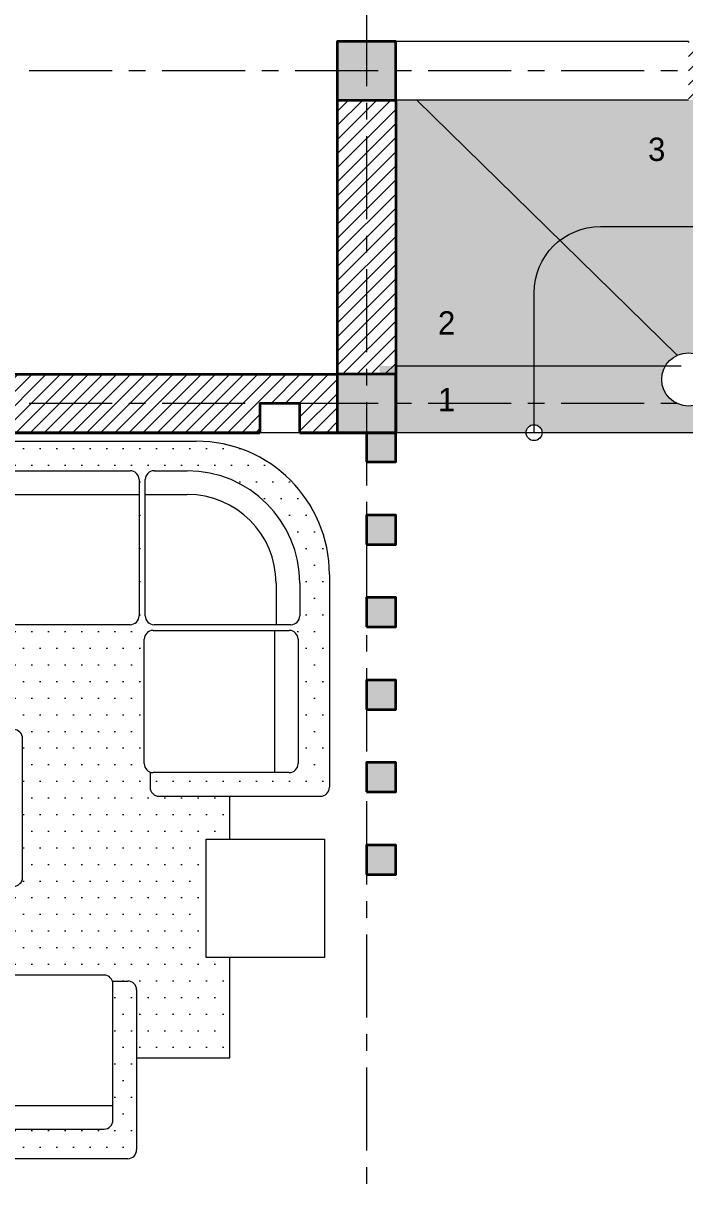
# Model space of a CAD drawing. Header units: millimetres. Extents: x -529782 to -142003, y -492574 to -273331.
# Drawn here: x -364402 to -361916, y -382653 to -378299 of the extents above; entities that cross this region are included whole.
import ezdxf

# ---------------------------------------------------------------- set-up
doc = ezdxf.new("R2010")
doc.units = ezdxf.units.MM
doc.header["$LTSCALE"] = 500
doc.header["$MEASUREMENT"] = 0
doc.linetypes.add('CENTER', pattern=[2, 1.25, -0.25, 0.25, -0.25])
for name, color, linetype, lineweight in [('1.cat 30', 30, 'CONTINUOUS', 35), ('1.cot', 2, 'CONTINUOUS', 35), ('2.thay 145', 145, 'CONTINUOUS', 18), ('4.dim 08', 8, 'CONTINUOUS', 13), ('7.tim 67', 67, 'CENTER', 9), ('8.vat lieu 08', 8, 'CONTINUOUS', 5), ('9.text \xad white', 7, 'CONTINUOUS', 15), ('CA.thay 145', 145, 'CONTINUOUS', 18), ('noithat', 15, 'CONTINUOUS', 9)]:
    doc.layers.add(name, color=color, linetype=linetype, lineweight=lineweight)
doc.styles.add('VnAvantH', font='')
doc.styles.get('VnAvantH').set_extended_font_data('.VnAvantH')
pattern_1 = [(45, (-102908.4824256551, 0), (-26.51650429449553, 26.51650429449553), [])]

# ---------------------------------------------------------------- blocks, each defined once
blk = doc.blocks.new('A$C013112A4')
at = {"layer": 'noithat'}
for p, q in [((656.8111529052258, 2062.450533580035), (656.8111529052258, 2663.200533587486)), ((690.1861529126763, 2696.575533587486), (2609.243248306215, 2696.575533587486)), ((136.1642907708883, 2195.801147557795), (136.1642907708883, 2640.80114756152)), ((136.1642907708883, 2640.80114756152), (581.1642907783389, 2640.80114756152)), ((358.6642907708883, 2640.80114756152), (358.6642907708883, 2195.801147557795)), ((581.1642907783389, 2640.80114756152), (581.1642907783389, 2195.801147557795)), ((1246.436152912676, 2585.325533587486), (779.1861529126763, 2585.325533587486)), ((1336.86272765696, 2585.325533587486), (1804.11272765696, 2585.325533587486)), ((1893.826015025377, 2585.325533587486), (2361.076015032828, 2585.325533587486)), ((2450.789302401245, 2585.325533587486), (2575.868248298764, 2585.325533587486)), ((2450.789302401245, 2585.325533587486), (2575.868248298764, 2585.325533587486)), ((745.8111529126763, 2551.95053358376), (745.8111529126763, 2040.200533580035)), ((1279.811152912676, 2040.200533580035), (1279.811152912676, 2551.95053358376)), ((1303.48772765696, 2040.200533580035), (1303.48772765696, 2551.95053358376)), ((1837.48772765696, 2551.95053358376), (1837.48772765696, 2040.200533580035)), ((1860.451015025377, 2040.200533580035), (1860.451015025377, 2551.95053358376)), ((2394.451015032828, 2551.95053358376), (2394.451015032828, 2040.200533580035)), ((2417.414302401245, 2040.200533580035), (2417.414302401245, 2551.95053358376)), ((1279.811152912676, 2496.32553358376), (745.8111529126763, 2496.32553358376)), ((1280.524440281093, 2496.32553358376), (1303.48772765696, 2496.32553358376)), ((1303.48772765696, 2496.32553358376), (1837.48772765696, 2496.32553358376)), ((1860.451015025377, 2496.32553358376), (2394.451015032828, 2496.32553358376)), ((2417.414302401245, 2496.32553358376), (2575.868248298764, 2496.32553358376)), ((136.1642907708883, 2418.30114756152), (581.1642907783389, 2418.30114756152)), ((-0.0001907572150230408, 2277.234649293125), (-0.0001907572150230408, 1087.941459123045)), ((-0.0001907572150230408, 2277.234649293125), (136.1642907708883, 2277.234649293125)), ((656.8111529052258, 2273.308885712177), (581.1642907783389, 2273.308885712177)), ((581.1642907783389, 2195.801147557795), (136.1642907708883, 2195.801147557795)), ((3109.868248306215, 2195.950533580035), (3109.868248306215, 1451.256491895765)), ((2909.618248306215, 2162.575533580035), (2909.618248306215, 2006.825533580035)), ((2998.618248306215, 2162.575533580035), (2998.618248306215, 2040.200533580035)), ((745.8111529126763, 2029.075533580035), (690.1861529126763, 2029.075533580035)), ((779.1861529126763, 2006.825533580035), (1246.436152912676, 2006.825533580035)), ((1804.11272765696, 2006.825533580035), (1336.86272765696, 2006.825533580035)), ((2361.076015032828, 2006.825533580035), (1893.826015025377, 2006.825533580035)), ((2965.243248306215, 2006.825533580035), (2450.789302401245, 2006.825533580035)), ((2447.193357795477, 1985.256491903216), (2958.943357795477, 1985.256491903216)), ((2903.318357795477, 1985.256491903216), (2903.318357795477, 1451.256491895765)), ((2413.818357795477, 1484.631491895765), (2413.818357795477, 1951.881491903216)), ((2992.318357802927, 1951.881491903216), (2992.318357802927, 1484.631491895765)), ((1923.248618640006, 1612.544300027192), (1335.78134150058, 1612.544300027192)), ((1302.40634150058, 1579.169300027192), (1302.40634150058, 1057.229710567743)), ((1956.623618640006, 1057.229710567743), (1956.623618640006, 1579.169300027192)), ((413.5158284828067, 1087.941459123045, 151.0782434227291), (413.5158284828067, 1532.941459130496, 151.0782434227291)), ((413.5158284828067, 1532.941459130496, 151.0782434227291), (858.5158284902573, 1532.941459130496, 151.0782434227291)), ((858.5158284902573, 1532.941459130496, 151.0782434227291), (858.5158284902573, 1087.941459123045, 151.0782434227291)), ((2436.068357795477, 1451.256491895765), (2436.068357795477, 1395.631491895765)), ((2958.943357795477, 1451.256491895765), (2447.193357795477, 1451.256491895765)), ((3109.868248306215, 1451.256491895765), (3109.868248306215, 1395.631491895765)), ((2469.443357795477, 1362.256491895765), (3076.493248306215, 1362.256491895765)), ((2735.93770172447, 1201.357986886054), (2735.93770172447, 1362.256491895765)), ((2646.111011475325, 756.357986882329, 151.0782434227291), (2646.111011475325, 1201.357986886054, 151.0782434227291)), ((2646.111011475325, 1201.357986886054, 151.0782434227291), (3091.111011475325, 1201.357986886054, 151.0782434227291)), ((3091.111011475325, 1201.357986886054, 151.0782434227291), (3091.111011475325, 756.357986882329, 151.0782434227291)), ((-0.0001907572150230408, 1087.941459123045), (-0.0001907572150230408, 379.0305775702)), ((858.5158284902573, 1087.941459123045, 151.0782434227291), (413.5158284828067, 1087.941459123045, 151.0782434227291)), ((1335.78134150058, 1023.854710567743), (1923.248618640006, 1023.854710567743)), ((3091.111011475325, 756.357986882329, 151.0782434227291), (2646.111011475325, 756.357986882329, 151.0782434227291)), ((2735.93770172447, 379.0305775702), (2735.93770172447, 756.357986882329)), ((485.3098160922527, 667.5000190660357), (429.6848160922527, 667.5000190660357)), ((485.3098160922527, 144.6250190623105), (485.3098160922527, 656.3750190660357)), ((518.6848160922527, 689.7500190660357), (1019.309816099703, 689.7500190660357)), ((1019.309816099703, 689.7500190660357), (1019.309816099703, 144.6250190623105)), ((1074.934816099703, 667.5000190660357), (1019.309816099703, 667.5000190660357)), ((1706.646841794252, 667.5000190660357), (1762.271841794252, 667.5000190660357)), ((1762.271841794252, 689.7500190660357), (1762.271841794252, 144.6250190623105)), ((2262.896841801703, 689.7500190660357), (1762.271841794252, 689.7500190660357)), ((2296.271841801703, 667.5000190660357), (2351.896841801703, 667.5000190660357)), ((2296.271841801703, 144.6250190623105), (2296.271841801703, 656.3750190660357)), ((396.3098160922527, 634.1250190660357), (396.3098160922527, 33.37501906231046)), ((1108.309816099703, 33.37501906231046), (1108.309816099703, 634.1250190660357)), ((1673.271841794252, 33.37501906231046), (1673.271841794252, 634.1250190660357)), ((2385.271841801703, 634.1250190660357), (2385.271841801703, 33.37501906231046)), ((-0.0001907572150230408, 379.0305775702), (396.3098160922527, 379.0305775702)), ((1108.309816099703, 379.0305775702), (1673.271841794252, 379.0305775702)), ((2385.271841801703, 379.0305775702), (2735.93770172447, 379.0305775702)), ((1019.309816099703, 200.2500190623105), (485.3098160922527, 200.2500190623105)), ((1762.271841794252, 200.2500190623105), (2296.271841801703, 200.2500190623105)), ((985.9348160997033, 111.2500190623105), (518.6848160922527, 111.2500190623105)), ((1795.646841794252, 111.2500190623105), (2262.896841801703, 111.2500190623105)), ((429.6848160922527, 1.906231045722961e-05), (1074.934816099703, 1.906231045722961e-05)), ((2351.896841801703, 1.906231045722961e-05), (1706.646841794252, 1.906231045722961e-05))]:
    blk.add_line(p, q, dxfattribs=at)
blk.add_circle((358.6642907708883, 2418.30114756152), 146.6109455771365, dxfattribs=at)
for centre, radius, start, end in [((690.1861529126763, 2663.200533587486), 33.3750000003476, 90, 180), ((2609.243248306215, 2195.950533580035), 500.625000005214, 0, 90), ((779.1861529126763, 2551.95053358376), 33.3750000003476, 90, 180), ((1246.436152912676, 2551.95053358376), 33.3750000003476, 0, 90), ((1336.86272765696, 2551.95053358376), 33.37500000034925, 90, 180), ((1804.11272765696, 2551.95053358376), 33.37500000034561, 0, 90), ((1893.826015025377, 2551.95053358376), 33.37500000034925, 90, 180), ((2361.076015032828, 2551.95053358376), 33.37500000034561, 0, 90), ((2450.789302401245, 2551.95053358376), 33.37500000034197, 90, 180), ((2575.868248298764, 2162.575533580035), 422.750000004402, 0, 90), ((2575.868248298764, 2162.575533580035), 333.7500000034743, 0, 90), ((690.1861529126763, 2062.450533580035), 33.3750000003476, 180, 270), ((779.1861529126763, 2040.200533580035), 33.3750000003476, 180, 270), ((1246.436152912676, 2040.200533580035), 33.3750000003476, 270, 0), ((1336.86272765696, 2040.200533580035), 33.37500000034925, 180, 270), ((1804.11272765696, 2040.200533580035), 33.37500000034925, 270, 0), ((1893.826015025377, 2040.200533580035), 33.37500000034925, 180, 270), ((2361.076015032828, 2040.200533580035), 33.37500000034925, 270, 0), ((2450.789302401245, 2040.200533580035), 33.37500000034561, 180, 270), ((2965.243248306215, 2040.200533580035), 33.37500000034925, 270, 0), ((2447.193357795477, 1951.881491903216), 33.37500000034925, 90, 180), ((2958.943357795477, 1951.881491903216), 33.37500000034925, 0, 90), ((1335.78134150058, 1579.169300027192), 33.37500000034561, 90, 180), ((1923.248618640006, 1579.169300027192), 33.37500000034925, 0, 90), ((2447.193357795477, 1484.631491895765), 33.37500000034925, 180, 270), ((2958.943357795477, 1484.631491895765), 33.37500000034925, 270, 0), ((2469.443357795477, 1395.631491895765), 33.3750000003476, 180, 270), ((3076.493248306215, 1395.631491895765), 33.3750000003476, 270, 0), ((1335.78134150058, 1057.229710567743), 33.37500000034197, 180, 270), ((1923.248618640006, 1057.229710567743), 33.37500000034925, 270, 0), ((429.6848160922527, 634.1250190660357), 33.3750000003476, 90, 180), ((518.6848160922527, 656.3750190660357), 33.3750000003476, 90, 180), ((1074.934816099703, 634.1250190660357), 33.3750000003476, 0, 90), ((1706.646841794252, 634.1250190660357), 33.3750000003476, 90, 180), ((2262.896841801703, 656.3750190660357), 33.3750000003476, 0, 90), ((2351.896841801703, 634.1250190660357), 33.3750000003476, 0, 90), ((518.6848160922527, 144.6250190623105), 33.3750000003476, 180, 270), ((985.9348160997033, 144.6250190623105), 33.3750000003476, 270, 0), ((1795.646841794252, 144.6250190623105), 33.3750000003476, 180, 270), ((2262.896841801703, 144.6250190623105), 33.3750000003476, 270, 0), ((429.6848160922527, 33.37501906231046), 33.3750000003476, 180, 270), ((1074.934816099703, 33.37501906231046), 33.3750000003476, 270, 0), ((1706.646841794252, 33.37501906231046), 33.3750000003476, 180, 270), ((2351.896841801703, 33.37501906231046), 33.3750000003476, 270, 0)]:
    blk.add_arc(centre, radius, start, end, dxfattribs=at)
blk = doc.blocks.new('sdfdggh')
at = {"layer": '7.tim 67', "ltscale": 0.5}
for p, q in [((5010.000000000058, 2894.499999999942), (5010.000000000058, -9823.000000000058)), ((12554.49999999994, 1140.000000000058), (-2632.000000000058, 1140.000000000058)), ((12554.49999999994, -110), (-2632.000000000058, -110))]:
    blk.add_line(p, q, dxfattribs=at)

msp = doc.modelspace()

# ---------------------------------------------------------------- hatches: boundary and pattern name
at = {"layer": '1.cot'}
for points in [[(-363002.3003316876, -378367.4999999998), (-363222.3003316876, -378367.4999999998), (-363222.3003316876, -378587.4999999998), (-363002.3003316876, -378587.4999999998)], [(-363002.3003316876, -379617.4999999998), (-363222.3003316876, -379617.4999999998), (-363222.3003316876, -379837.4999999998), (-363002.3003316876, -379837.4999999998)]]:
    msp.add_hatch(color=256, dxfattribs=at).paths.add_polyline_path(points)
h = msp.add_hatch(color=256, dxfattribs=at)
h.paths.add_polyline_path([(-363002.3003316876, -379837.4999999998), (-363112.3003316876, -379837.4999999998), (-363112.3003316876, -379947.4999999998), (-363002.3003316876, -379947.4999999998)])
h.paths.add_polyline_path([(-363002.3003316876, -380147.4999999998), (-363112.3003316876, -380147.4999999998), (-363112.3003316876, -380257.4999999998), (-363002.3003316876, -380257.4999999998)])
h.paths.add_polyline_path([(-363002.3003316876, -380457.4999999998), (-363112.3003316876, -380457.4999999998), (-363112.3003316876, -380567.4999999998), (-363002.3003316876, -380567.4999999998)])
h.paths.add_polyline_path([(-363002.3003316876, -380767.4999999998), (-363112.3003316876, -380767.4999999998), (-363112.3003316876, -380877.4999999998), (-363002.3003316876, -380877.4999999997)])
h.paths.add_polyline_path([(-363002.3003316876, -381077.4999999998), (-363112.3003316876, -381077.4999999997), (-363112.3003316876, -381187.4999999998), (-363002.3003316876, -381187.4999999998)])
h.paths.add_polyline_path([(-363002.3003316876, -381387.4999999998), (-363112.3003316876, -381387.4999999998), (-363112.3003316876, -381497.4999999998), (-363002.3003316876, -381497.4999999998)])
at = {"layer": '8.vat lieu 08'}
h = msp.add_hatch(dxfattribs=at)
h.set_pattern_fill('ANSI31', color=256, scale=300, style=0)
h.set_pattern_definition(pattern_1)
h.paths.add_polyline_path([(-363002.3003316876, -378587.4999999998), (-363222.3003316876, -378587.4999999997), (-363222.3003316876, -379617.4999999998), (-363002.3003316876, -379617.4999999998)])
h.paths.add_polyline_path([(-361102.3003316875, -378367.4999999998), (-361902.3003316876, -378367.4999999998), (-361902.3003316877, -378587.4999999997), (-361102.3003316874, -378587.4999999998)])
h.paths.add_polyline_path([(-359032.3003316874, -378367.4999999998), (-360202.3003316874, -378367.4999999997), (-360202.3003316874, -378587.4999999998), (-359032.3003316874, -378587.4999999998)])
h = msp.add_hatch(dxfattribs=at)
h.set_pattern_fill('DOTS', color=250, scale=500, angle=-2.544443745170813e-14, style=0)
h.set_pattern_definition([(360, (-45447.80033168758, 3915), (15.62500000000001, 31.24999999999999), [0, -31.25])])
h.paths.add_polyline_path([(-361652.3003316873, -379637.4999999997), (-361652.3003316873, -379587.4999999999), (-361815.6977913092, -379587.4999999998, -0.1316524975875734), (-361802.3003316877, -379637.4999999999, -1), (-362002.3003316877, -379637.4999999999, -0.1316524975877214), (-361988.902872066, -379587.4999999998), (-362482.3003316877, -379587.4999999998), (-362482.3003316877, -379807.4999999998, -0.4142135623725268), (-362452.3003316877, -379837.4999999997), (-361852.3003316873, -379837.4999999997, 0.414213562373113)])
h.paths.add_polyline_path([(-362384.8352606245, -379114.4265402577, 0.2327091017621366), (-362482.3003316877, -379312.4999999998), (-362482.3003316877, -379587.4999999998), (-361988.902872066, -379587.4999999998, -0.1554830658277865), (-361944.0060956583, -379546.611996107)])
h.paths.add_polyline_path([(-362482.3003316876, -379587.4999999998), (-363062.3003316877, -379587.4999999998), (-363062.3003316877, -379837.4999999998), (-362512.3003316877, -379837.4999999998, -0.4142135623730951), (-362482.3003316877, -379807.4999999998)])
h.paths.add_polyline_path([(-361902.3003316876, -378587.4999999998), (-362052.3003316876, -378587.4999999998), (-362922.3003316874, -378587.4999999998), (-362384.8352606245, -379114.4265402577, -0.1655471602459736), (-362232.3003316876, -379062.4999999998), (-361902.3003316876, -379062.4999999998)])
h.paths.add_polyline_path([(-361902.3003316877, -379062.4999999998), (-362232.3003316877, -379062.4999999998, 0.1655471602459736), (-362384.8352606245, -379114.4265402577), (-361944.0060956583, -379546.611996107, -0.1079680106418736), (-361902.3003316876, -379537.4999999999)])
h.paths.add_polyline_path([(-361652.3003316874, -378587.4999999998), (-361902.3003316876, -378587.4999999998), (-361902.3003316876, -379062.4999999998), (-361652.3003316873, -379062.4999999997)])
h.paths.add_polyline_path([(-361652.3003316874, -379062.4999999998), (-361902.3003316876, -379062.4999999998), (-361902.3003316876, -379537.4999999998), (-361652.3003316873, -379537.4999999998)])
h.paths.add_polyline_path([(-361402.3003316874, -379062.4999999998), (-361652.3003316873, -379062.4999999998), (-361652.3003316873, -379537.4999999998), (-361402.3003316874, -379537.4999999998)])
h.paths.add_polyline_path([(-361402.3003316874, -378587.4999999998), (-361652.3003316874, -378587.4999999998), (-361652.3003316874, -379062.4999999999), (-361402.3003316874, -379062.4999999998)])
h.paths.add_polyline_path([(-361152.3003316874, -378587.4999999998), (-361402.3003316874, -378587.4999999997), (-361402.3003316874, -379062.4999999998), (-361152.3003316874, -379062.4999999998)])
h.paths.add_polyline_path([(-361152.3003316874, -379062.4999999998), (-361402.3003316874, -379062.4999999998), (-361402.3003316874, -379537.4999999998), (-361152.3003316874, -379537.4999999998)])
h.paths.add_polyline_path([(-360902.3003316874, -378587.4999999998), (-361152.3003316874, -378587.4999999998), (-361152.3003316874, -379062.4999999999), (-360902.3003316874, -379062.4999999999)])
h.paths.add_polyline_path([(-360902.3003316874, -379062.4999999998), (-361152.3003316874, -379062.4999999998), (-361152.3003316874, -379537.4999999998), (-360902.3003316874, -379537.4999999998)])
h.paths.add_polyline_path([(-360652.3003316874, -378587.4999999998), (-360902.3003316874, -378587.4999999998), (-360902.3003316874, -379062.4999999999), (-360652.3003316874, -379062.4999999999)])
h.paths.add_polyline_path([(-360652.3003316873, -379062.4999999998), (-360902.3003316874, -379062.4999999998), (-360902.3003316874, -379537.4999999998), (-360652.3003316874, -379537.4999999998)])
h.paths.add_polyline_path([(-360402.3003316874, -378587.4999999998), (-360652.3003316874, -378587.4999999998), (-360652.3003316874, -379062.4999999999), (-360402.3003316874, -379062.4999999999)])
h.paths.add_polyline_path([(-360402.3003316873, -379062.4999999998), (-360652.3003316874, -379062.4999999998), (-360652.3003316874, -379537.4999999998), (-360402.3003316874, -379537.4999999998)])
h.paths.add_polyline_path([(-360152.3003316874, -378587.4999999998), (-360402.3003316874, -378587.4999999998), (-360402.3003316874, -379062.4999999999), (-360152.3003316874, -379062.4999999998)])
h.paths.add_polyline_path([(-360152.3003316874, -379062.4999999998), (-360402.3003316874, -379062.4999999998), (-360402.3003316874, -379537.4999999998), (-360152.3003316874, -379537.4999999998)])
h.paths.add_polyline_path([(-359902.3003316874, -378587.4999999998), (-360152.3003316874, -378587.4999999998), (-360152.3003316874, -378955.6701634508), (-360121.4640035295, -378955.6701634508), (-360044.3237908005, -379062.4999999998), (-360121.4640035296, -379169.3298365488), (-360152.3003316874, -379169.3298365487), (-360152.3003316874, -379537.4999999997), (-359902.3003316874, -379062.4999999998)])
h.paths.add_polyline_path([(-360152.3003316874, -378955.6701634508), (-360152.3003316874, -379169.3298365488), (-360075.1601189583, -379062.4999999998)], flags=17)
h.paths.add_polyline_path([(-359652.3003316874, -378587.4999999997), (-359902.3003316874, -378587.4999999998), (-359902.3003316874, -379062.4999999998)])
h.paths.add_polyline_path([(-360152.3003316874, -379537.4999999998), (-361902.3003316877, -379537.4999999998, -0.2679491924310968), (-361815.6977913092, -379587.4999999998), (-360178.6161211611, -379587.4999999998)])
h.paths.add_polyline_path([(-362865.2775854402, -379778.6205064542), (-362755.8881274103, -379778.6205064542), (-362755.8881274103, -379647.3705064548), (-362865.2775854402, -379647.3705064548)], flags=24)
h.paths.add_polyline_path([(-362865.6390362002, -379490.9819572143), (-362755.5266766502, -379490.9819572143), (-362755.5266766502, -379357.5632526544), (-362865.6390362002, -379357.5632526544)], flags=24)
h.paths.add_polyline_path([(-362076.5294030209, -378840.4337913187), (-361965.6363098291, -378840.4337913187), (-361965.6363098291, -378704.6728858335), (-362076.5294030209, -378704.6728858335)], flags=24)
h.paths.add_polyline_path([(-361825.77758544, -378838.1205064542), (-361716.3881274101, -378838.1205064542), (-361716.3881274101, -378706.8705064548), (-361825.77758544, -378706.8705064548)], flags=24)
h.paths.add_polyline_path([(-361576.1679522607, -378840.0723405586), (-361465.997760589, -378840.0723405586), (-361465.997760589, -378706.4801396339), (-361576.1679522607, -378706.4801396339)], flags=24)
h.paths.add_polyline_path([(-361326.1679522607, -378840.0723405586), (-361215.997760589, -378840.0723405586), (-361215.997760589, -378706.4801396339), (-361326.1679522607, -378706.4801396339)], flags=24)
h.paths.add_polyline_path([(-361075.7775854398, -378838.1205064542), (-360966.38812741, -378838.1205064542), (-360966.38812741, -378706.8705064548), (-361075.7775854398, -378706.8705064548)], flags=24)
h.paths.add_polyline_path([(-360826.5294030207, -378840.4337913187), (-360715.636309829, -378840.4337913187), (-360715.636309829, -378704.6728858335), (-360826.5294030207, -378704.6728858335)], flags=24)
h.paths.add_polyline_path([(-360576.1390361999, -378838.4819572143), (-360466.0266766498, -378838.4819572143), (-360466.0266766498, -378705.0632526544), (-360576.1390361999, -378705.0632526544)], flags=24)
h.paths.add_polyline_path([(-360376.5294030207, -378840.4337913187), (-360199.9968517988, -378840.4337913187), (-360199.9968517988, -378704.6728858335), (-360376.5294030207, -378704.6728858335)], flags=24)
h.paths.add_polyline_path([(-360125.7775854398, -378838.1205064542), (-359950.7486693799, -378838.1205064542), (-359950.7486693799, -378706.8705064548), (-360125.7775854398, -378706.8705064548)], flags=24)
h.paths.add_polyline_path([(-359876.1390361999, -378838.4819572143), (-359700.3872186197, -378838.4819572143), (-359700.3872186197, -378705.0632526544), (-359876.1390361999, -378705.0632526544)], flags=24)
edge = h.paths.add_edge_path()
edge.add_line((-363002.3003316876, -378587.4999999998), (-363002.3003316876, -379587.4999999998))
edge.add_line((-363002.3003316876, -379587.4999999998), (-362482.3003316877, -379587.4999999998))
edge.add_line((-362482.3003316877, -379587.4999999998), (-362482.3003316877, -379312.4999999998))
edge.add_arc((-362232.3003316877, -379312.4999999999), 250, 127.5996060084849, 179.9999999999733, ccw=False)
edge.add_line((-362384.8352606245, -379114.4265402578), (-362922.3003316875, -378587.4999999998))
edge.add_line((-362922.3003316874, -378587.4999999998), (-363002.3003316875, -378587.4999999998))
h = msp.add_hatch(dxfattribs=at)
h.set_pattern_fill('ANSI31', color=256, scale=300, style=0)
h.set_pattern_definition(pattern_1)
h.paths.add_polyline_path([(-366562.3003316962, -383817.4999999998), (-367192.3003316875, -383817.4999999997), (-367192.3003316876, -384037.4999999998), (-366562.3003316962, -384037.4999999999)], flags=17)
h.paths.add_polyline_path([(-363222.3003316876, -383817.4999999998), (-363662.3003316876, -383817.4999999999), (-363662.3003316876, -384037.5000000001), (-363222.3003316876, -384037.5000000002)])
h.paths.add_polyline_path([(-367792.3003316876, -383817.4999999997), (-367902.3003316876, -383817.4999999998), (-367902.3003316876, -384037.4999999998), (-367792.3003316876, -384037.4999999998)], flags=17)
h.paths.add_polyline_path([(-367902.3003316876, -379837.4999999998), (-367262.3003316877, -379837.4999999998), (-367262.3003316876, -379727.4999999994), (-367112.3003316876, -379727.4999999994), (-367112.3003316877, -379837.4999999998), (-366962.3003316877, -379837.4999999998), (-366962.3003316876, -379727.4999999999), (-366812.3003316876, -379727.4999999999), (-366812.3003316877, -379837.4999999998), (-363512.3003316877, -379837.4999999998), (-363512.3003316876, -379727.4999999999), (-363362.3003316876, -379727.4999999999), (-363362.3003316877, -379837.4999999999), (-363222.3003316876, -379837.4999999999), (-363222.3003316876, -379617.4999999998), (-367902.3003316876, -379617.4999999999)])
h.paths.add_polyline_path([(-368012.3003316876, -383817.4999999998), (-368012.3003316876, -379837.4999999998), (-368122.3003316876, -379837.4999999999), (-368122.3003316876, -379617.4999999998), (-368232.3003316876, -379617.4999999998), (-368232.3003316876, -384127.4999999998), (-367902.3003316876, -384127.4999999998), (-367902.3003316876, -384037.4999999998), (-368122.3003316876, -384037.4999999998), (-368122.3003316876, -383817.4999999998)])
h = msp.add_hatch(dxfattribs=at)
h.set_pattern_fill('DOTS', color=250, scale=1000, angle=-2.544443745170813e-14, style=0)
h.set_pattern_definition([(360, (-44432.30033168755, 3915), (31.25000000000003, 62.49999999999999), [0, -62.5])])
h.paths.add_polyline_path([(-365081.4885871109, -380525.7994747369, -0.4142135623730951), (-365114.8635871112, -380559.1744747372), (-365582.1135871112, -380559.1744747372, -0.3178372451937553), (-365613.5798388743, -380536.9244747372), (-365671.1135871112, -380536.9244747372, -0.4142135623700302), (-365704.4885871116, -380503.5494747372, 0.4142135623700302), (-365671.1135871112, -380536.9244747372), (-365613.5798388744, -380536.9244747372, -0.08516423317336645), (-365615.4885871112, -380525.7994747372), (-365615.4885871112, -380014.0494747335, -0.4142135624027227), (-365582.1135871109, -379980.6744747297), (-365114.8635871112, -379980.6744747297, -0.4142135623700302), (-365081.4885871112, -380014.0494747301), (-365081.4885871112, -380069.6744747335), (-365057.812012367, -380069.6744747334), (-365057.812012367, -380014.0494747335, -0.4142135624027227), (-365024.4370123666, -379980.6744747297), (-364557.187012367, -379980.6744747297, -0.4142135623700302), (-364523.812012367, -380014.0494747301), (-364523.812012367, -380525.7994747372, -0.4142135623700302), (-364557.1870123673, -380559.1744747372), (-365024.437012367, -380559.1744747372, -0.4142135623700302), (-365057.812012367, -380525.7994747369), (-365057.8120123669, -380069.6744747334), (-365081.4885871112, -380069.6744747334)], flags=16)
h.paths.add_polyline_path([(-366149.2463948302, -380147.6988607557, -1), (-365856.0245036759, -380147.6988607557, -1)], flags=16)
h.paths.add_polyline_path([(-365025.5183985234, -380953.45570829), (-364438.0511213839, -380953.45570829, -0.4142135623700302), (-364404.6761213839, -380986.8307082904), (-364404.6761213839, -381508.7702977495, -0.4142135623700302), (-364438.0511213843, -381542.1452977495), (-365025.5183985233, -381542.1452977495, -0.4142135623700302), (-365058.8933985233, -381508.7702977491), (-365058.8933985233, -380986.83070829, -0.4142135623664544)], flags=16)
h.paths.add_polyline_path([(-365502.7839115337, -381033.0585491866), (-365502.7839115337, -381478.0585491942), (-365947.7839115411, -381478.0585491942), (-365947.7839115411, -381033.0585491867)], flags=16)
h.paths.add_polyline_path([(-364500.8487249985, -380014.0494747335, -0.4142135624027227), (-364467.4737249982, -379980.6744747297), (-364000.2237249911, -379980.6744747297, -0.4142135623700302), (-363966.8487249911, -380014.0494747301), (-363966.8487249911, -380525.7994747372, -0.4142135623700302), (-364000.2237249914, -380559.1744747372), (-364467.4737249985, -380559.1744747372, -0.4142135623700302), (-364500.8487249985, -380525.7994747369)], flags=16)
h.paths.add_polyline_path([(-363943.8854376227, -380014.0494747335, -0.4142135624027227), (-363910.5104376223, -379980.6744747297), (-363785.4314917251, -379980.6744747297, -0.4142135623751922), (-363362.6814917177, -380403.4244747342), (-363362.6814917177, -380525.7994747372, -0.4142135623700302), (-363396.056491718, -380559.1744747372), (-363910.5104376227, -380559.1744747372, -0.4142135623700302), (-363943.8854376227, -380525.7994747369)], flags=16)
h.paths.add_polyline_path([(-363914.1063822285, -380580.743516414), (-363402.3563822284, -380580.743516414, -0.4142135624354151), (-363368.981382221, -380614.1185164144), (-363368.981382221, -381081.3685164215, -0.4142135623700302), (-363402.3563822213, -381114.7435164215), (-363914.1063822284, -381114.7435164215, -0.08516423317381855), (-363925.2313822284, -381112.8347681843), (-363925.2313822284, -381170.3685164215, 0.4142135623730951), (-363891.8563822281, -381203.7435164218, -0.4142135623730951), (-363925.2313822284, -381170.3685164215), (-363925.2313822284, -381112.8347681846, -0.3178372451947155), (-363947.4813822284, -381081.3685164215), (-363947.4813822284, -380614.118516414, -0.4142135623664544)], flags=16)
h.paths.add_polyline_path([(-365341.9899239243, -381876.2499892512), (-365341.9899239242, -381898.4999892512), (-365286.3649239242, -381898.4999892512, -0.4142135623700302), (-365252.9899239239, -381931.8749892512, 0.4142135623700302), (-365286.3649239242, -381898.4999892512), (-365341.9899239242, -381898.4999892512), (-365341.9899239242, -382421.3749892549, -0.4142135623700302), (-365375.3649239246, -382454.7499892549), (-365842.6149239317, -382454.7499892549, -0.4142135623700302), (-365875.9899239317, -382421.3749892546), (-365875.9899239317, -381909.6249892512, -0.08516423317381855), (-365874.0811756945, -381898.4999892512), (-365931.6149239317, -381898.4999892512, 0.4142135623730951), (-365964.989923932, -381931.8749892515, -0.4142135623730951), (-365931.6149239317, -381898.4999892512), (-365874.0811756948, -381898.4999892512, -0.3178372451947155), (-365842.6149239317, -381876.2499892512)], flags=16)
h.paths.add_polyline_path([(-364654.6528982297, -381898.4999892512), (-364599.0278982297, -381898.4999892512), (-364599.0278982297, -381876.2499892512), (-364098.4028982222, -381876.2499892512, -0.3178372451937553), (-364066.9366464592, -381898.4999892512), (-364009.4028982222, -381898.4999892512, -0.4142135623700302), (-363976.0278982219, -381931.8749892512, 0.4142135623700302), (-364009.4028982222, -381898.4999892512), (-364066.936646459, -381898.4999892512, -0.08516423317336645), (-364065.0278982222, -381909.6249892512), (-364065.0278982222, -382421.3749892549, -0.4142135623700302), (-364098.4028982226, -382454.7499892549), (-364565.6528982297, -382454.7499892549, -0.4142135623700302), (-364599.0278982297, -382421.3749892546), (-364599.0278982297, -381898.4999892513), (-364654.6528982296, -381898.4999892512, 0.4142135623736058), (-364688.02789823, -381931.8749892515, -0.4142135623730951)], flags=16)
h.paths.add_polyline_path([(-367628.7103583792, -381171.0423307131), (-365996.5556987626, -381171.0423307131), (-365996.5556987626, -380869.4560782347), (-367628.7103583792, -380869.4560782347)], flags=9)
edge = h.paths.add_edge_path()
edge.add_line((-363715.1887285486, -381364.6420214312), (-363625.3620382994, -381364.6420214311))
edge.add_line((-363625.3620382994, -381364.6420214311), (-363625.3620382994, -381203.7435164215))
edge.add_line((-363625.3620382994, -381203.7435164215), (-363284.8064917177, -381203.7435164215))
edge.add_arc((-363284.8064917177, -381170.3685164211), 33.37500000034925, 270, 360)
edge.add_line((-363251.4314917173, -381170.3685164211), (-363251.4314917177, -380370.049474735))
edge.add_arc((-363752.0564917229, -380370.049474735), 500.6250000052387, -2.544443745170813e-14, 89.99999999940042)
edge.add_line((-363752.0564917177, -379869.4244747297), (-365671.1135871183, -379869.4244747297))
edge.add_arc((-365671.1135871183, -379902.7994747301), 33.37500000034925, 89.99999999999999, 179.9999999994004)
edge.add_line((-365704.4885871187, -379902.7994747297), (-365704.4885871187, -380292.6911226051))
edge.add_line((-365704.4885871187, -380292.6911226051), (-365780.1354492456, -380292.6911226051))
edge.add_line((-365780.1354492456, -380292.6911226051), (-365780.1354492456, -379925.1988607557))
edge.add_line((-365780.1354492456, -379925.1988607557), (-366225.135449253, -379925.1988607558))
edge.add_line((-366225.135449253, -379925.1988607558), (-366225.1354492531, -380288.7653590241))
edge.add_line((-366225.1354492531, -380288.7653590241), (-366361.2999307811, -380288.7653590241))
edge.add_line((-366361.2999307811, -380288.7653590241), (-366361.2999307812, -382186.969430747))
edge.add_line((-366361.2999307812, -382186.969430747), (-365964.9899239317, -382186.969430747))
edge.add_line((-365964.9899239317, -382186.969430747), (-365964.9899239317, -382532.6249892546))
edge.add_arc((-365931.6149239313, -382532.6249892546), 33.37500000034925, 180, 269.9999999994004)
edge.add_line((-365931.6149239317, -382565.9999892549), (-365286.3649239246, -382565.9999892549))
edge.add_arc((-365286.3649239246, -382532.6249892546), 33.37500000034925, 270, 359.9999999994005)
edge.add_line((-365252.9899239242, -382532.6249892549), (-365252.9899239242, -382186.969430747))
edge.add_line((-365252.9899239242, -382186.969430747), (-364688.0278982297, -382186.969430747))
edge.add_line((-364688.0278982297, -382186.969430747), (-364688.0278982297, -382532.6249892546))
edge.add_arc((-364654.6528982293, -382532.6249892546), 33.37500000034925, 180, 269.9999999994004)
edge.add_line((-364654.6528982297, -382565.9999892549), (-364009.4028982226, -382565.9999892549))
edge.add_arc((-364009.4028982226, -382532.6249892546), 33.37500000034925, 270, 359.9999999994005)
edge.add_line((-363976.0278982222, -382532.6249892549), (-363976.0278982222, -382186.9694307471))
edge.add_line((-363976.0278982222, -382186.9694307471), (-363625.3620382994, -382186.969430747))
edge.add_line((-363625.3620382994, -382186.969430747), (-363625.3620382994, -381809.6420214349))
edge.add_line((-363625.3620382994, -381809.6420214349), (-363715.1887285486, -381809.6420214349))
edge.add_line((-363715.1887285486, -381809.6420214349), (-363715.1887285486, -381364.6420214312))

# ---------------------------------------------------------------- linework, layer by layer
at = {"layer": '1.cat 30'}
for p, q in [((-363222.3003316876, -378367.4999999998), (-363222.3003316876, -379617.4999999998)), ((-363002.3003316876, -378587.4999999998), (-363002.3003316876, -379837.4999999998)), ((-368232.3003316876, -379617.4999999998), (-363222.3003316876, -379617.4999999998)), ((-368122.3003316876, -379617.4999999998), (-363222.3003316876, -379617.4999999998)), ((-363512.3003316876, -379837.4999999998), (-366812.3003316877, -379837.4999999998)), ((-366792.3003316877, -379837.4999999999), (-363512.3003316876, -379837.4999999999)), ((-363362.3003316876, -379837.4999999999), (-363112.3003316876, -379837.4999999999)), ((-363112.3003316876, -379837.4999999998), (-363362.3003316876, -379837.4999999998)), ((-363002.3003316876, -379837.4999999998), (-363222.3003316876, -379837.4999999997))]:
    msp.add_line(p, q, dxfattribs=at)
msp.add_lwpolyline([(-363362.3003316876, -379837.4999999999), (-363362.3003316876, -379727.4999999999), (-363512.3003316876, -379727.4999999999), (-363512.3003316876, -379837.4999999999)], dxfattribs=at)
for points in [[(-363112.3003316876, -379947.4999999998), (-363002.3003316876, -379947.4999999998), (-363002.3003316876, -379837.4999999998), (-363112.3003316876, -379837.4999999998)], [(-363112.3003316876, -380257.4999999998), (-363002.3003316876, -380257.4999999998), (-363002.3003316876, -380147.4999999998), (-363112.3003316876, -380147.4999999998)], [(-363112.3003316876, -380567.4999999998), (-363002.3003316876, -380567.4999999998), (-363002.3003316876, -380457.4999999998), (-363112.3003316876, -380457.4999999998)], [(-363112.3003316876, -380877.4999999998), (-363002.3003316876, -380877.4999999998), (-363002.3003316876, -380767.4999999998), (-363112.3003316876, -380767.4999999998)], [(-363112.3003316876, -381187.4999999998), (-363002.3003316876, -381187.4999999998), (-363002.3003316876, -381077.4999999998), (-363112.3003316876, -381077.4999999998)], [(-363112.3003316876, -381497.4999999998), (-363002.3003316876, -381497.4999999998), (-363002.3003316876, -381387.4999999998), (-363112.3003316876, -381387.4999999998)]]:
    msp.add_lwpolyline(points, close=True, dxfattribs=at)
at = {"layer": '1.cot'}
for points in [[(-363222.3003316876, -378587.4999999998), (-363002.3003316876, -378587.4999999998), (-363002.3003316876, -378367.4999999998), (-363222.3003316876, -378367.4999999998)], [(-363222.3003316876, -379837.4999999998), (-363002.3003316876, -379837.4999999998), (-363002.3003316876, -379617.4999999998), (-363222.3003316876, -379617.4999999998)]]:
    msp.add_lwpolyline(points, close=True, dxfattribs=at)
at = {"layer": '2.thay 145', "color": 2}
msp.add_circle((-362482.3003316877, -379837.4999999998), 30, dxfattribs=at)
at = {"layer": '4.dim 08'}
msp.add_lwpolyline([(-362482.3003316877, -379837.4999999998), (-362482.3003316877, -379312.4999999998, -0.414213562373095), (-362232.3003316877, -379062.4999999998), (-360152.3003316874, -379062.4999999998)], format="xyb", dxfattribs=at)
at = {"layer": 'CA.thay 145'}
for p, q in [((-361902.3003316876, -378367.4999999998), (-363002.3003316876, -378367.4999999998)), ((-361902.3003316876, -378587.4999999998), (-363002.3003316876, -378587.4999999998)), ((-361944.0060956583, -379546.611996107), (-362922.3003316876, -378587.4999999998)), ((-361928.902872066, -379587.4999999998), (-363002.3003316876, -379587.4999999998)), ((-363362.3003316876, -379837.4999999998), (-363512.3003316876, -379837.4999999998)), ((-361852.3003316873, -379837.4999999997), (-363062.3003316877, -379837.4999999998))]:
    msp.add_line(p, q, dxfattribs=at)
msp.add_circle((-361902.3003316877, -379637.4999999999), 100, dxfattribs=at)

# ---------------------------------------------------------------- block references
at = {"layer": '7.tim 67', "color": 251}
msp.add_blockref('sdfdggh', (-368122.3003316876, -379617.4999999998), dxfattribs=at)
at = {"layer": 'noithat'}
msp.add_blockref('A$C013112A4', (-366361.2997400239, -382566.0000083172), dxfattribs=at)

# ---------------------------------------------------------------- texts
at = {"layer": '9.text \xad white', "style": 'VnAvantH'}
for s, p in [('3', (-362053.9025854401, -378816.2455064543)), ('2', (-362843.4025854403, -379468.7455064543)), ('1', (-362843.4025854403, -379756.7455064543))]:
    msp.add_text(s, height=87.49999999961852, dxfattribs=at).set_placement(p)

doc.saveas('drawing.dxf')
